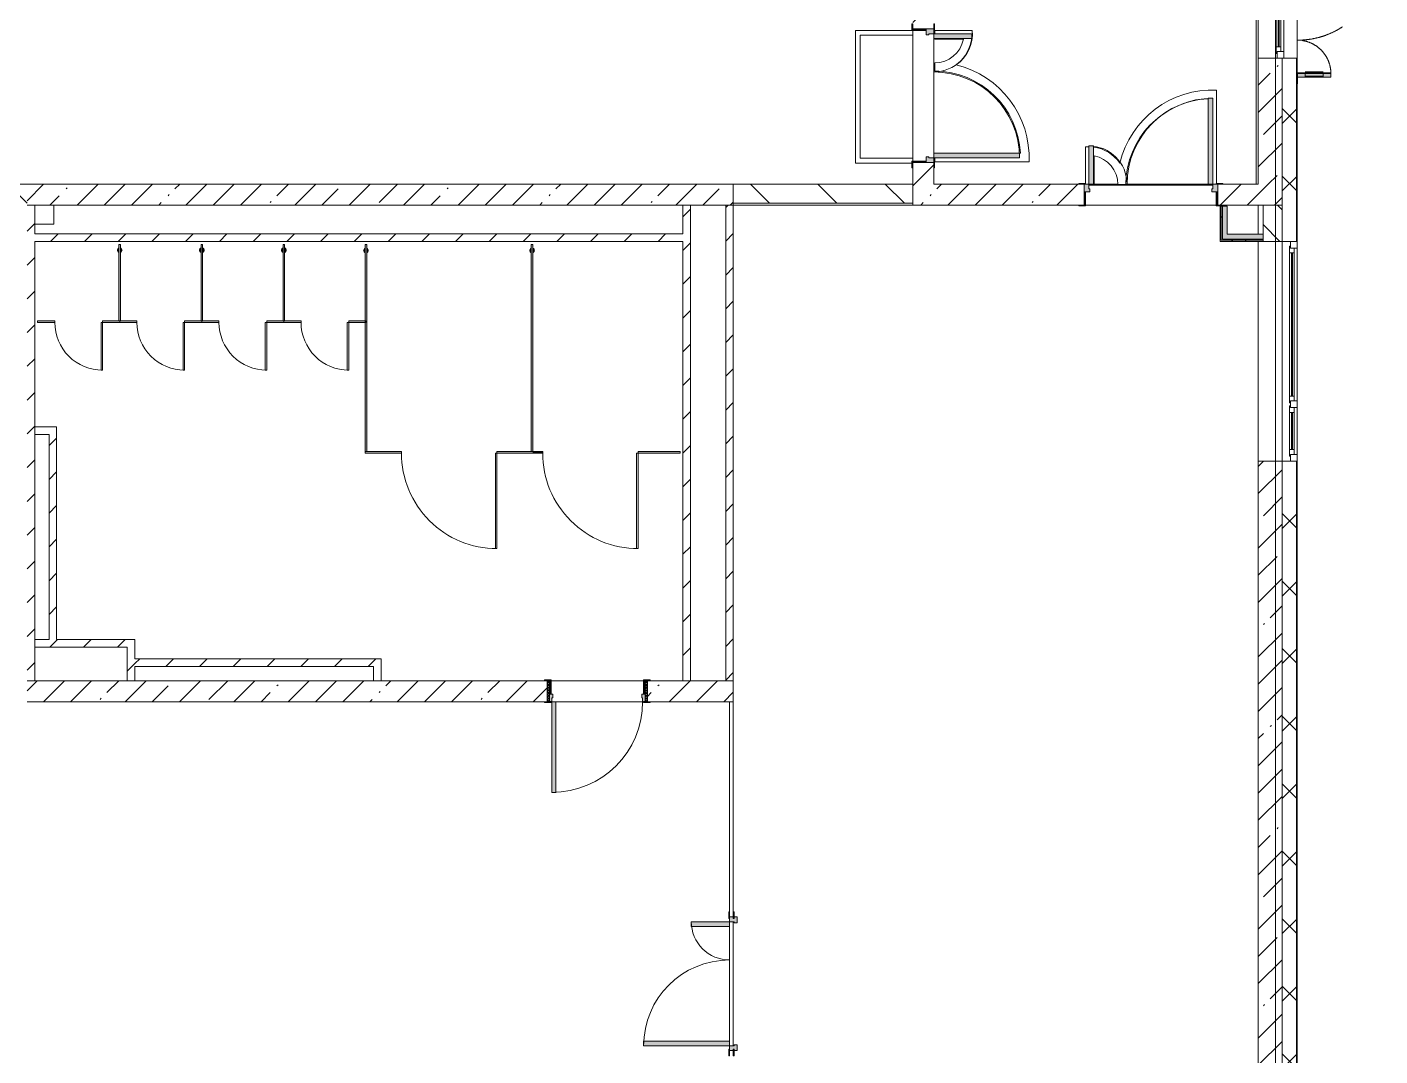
# Model space of a CAD drawing. Header units: millimetres. Extents: x 35157 to 232994, y -8553 to 29000.
# Drawn here: x 217914 to 232089, y 1470 to 12246 of the extents above; entities that cross this region are included whole.
import ezdxf

# ---------------------------------------------------------------- set-up
doc = ezdxf.new("R2010")
doc.units = ezdxf.units.MM
doc.linetypes.add('200_ШТРИХ__ш1_п0_6_', pattern=[800, 500, -300])
doc.linetypes.add('Осевая', pattern=[3175, 635, -476.25, 1587.5, -476.25])
for name, color, linetype, lineweight in [('A-DETL-MBND-1', 7, '200_ШТРИХ__ш1_п0_6_', 9), ('A-DOOR-7', 7, 'Continuous', 5), ('A-GENM', 7, 'Continuous', 5), ('A-GLAZ-2', 7, 'Continuous', 5), ('A-WALL', 7, 'Continuous', 9), ('A-WALL-9', 7, 'Continuous', 5), ('I-WALL-23', 7, 'Continuous', 5), ('Оси', 7, 'Continuous', 9), ('Оси-2', 7, 'Осевая', 9)]:
    doc.layers.add(name, color=color, linetype=linetype, lineweight=lineweight)
for name, color, linetype, lineweight, true_color in [('A-DOOR-3', 7, 'Continuous', 5, 0xaaaaaa), ('A-DOOR-4', 7, 'Continuous', 5, 0xe2e2e2), ('A-DOOR-FRAM-2', 7, 'Continuous', 5, 0xe2e2e2), ('A-DOOR-FRAM-3', 7, 'Continuous', 5, 0xaaaaaa), ('A-FLOR-1', 7, 'Continuous', 5, 0xaaaaaa), ('A-GENM-2', 7, 'Continuous', 5, 0xe2ddcd), ('I-WALL-22', 7, 'Continuous', 9, 0xe7e7e7)]:
    doc.layers.add(name, color=color, linetype=linetype, lineweight=lineweight, true_color=true_color)
pattern_1 = [(45, (105984, 0), (-176.7767, 176.7767), [])]
pattern_2 = [(45, (105984, 0), (-285.1231, 285.1231), []), (45, (106269.13, 0), (-285.1231, 285.1231), [504.031, -100.806, 16.764, -84.042])]
pattern_3 = [(45, (105984, 0), (-530.33, 530.33), []), (135, (105984, 0), (-530.33, -530.33), [])]

# ---------------------------------------------------------------- blocks, each defined once
blk = doc.blocks.new('110_Дверь_СКБ_2Ст - Д-5_п_ Из игровой в коридор-32679362-2_4_2_птичка')
at = {"layer": 'A-DOOR-4'}
for points in [[(612.5, 110), (662.5, 110), (662.5, 1010), (612.5, 1010), (612.5, 152.6)], [(-587.5, 110), (-587.5, 510), (-637.5, 510), (-637.5, 110)], [(712.5, -110), (712.5, 30), (697.5, 30), (697.5, -110)]]:
    blk.add_hatch(color=256, dxfattribs=at).paths.add_polyline_path(points)
h = blk.add_hatch(color=256, dxfattribs=at)
h.paths.add_polyline_path([(652.5, 30), (712.5, 30), (712.5, 110), (662.5, 110), (662.5, 60), (652.5, 60)])
h.paths.add_polyline_path([(-687.5, 30), (-627.5, 30), (-627.5, 60), (-637.5, 60), (-637.5, 110), (-687.5, 110)])
at = {"layer": 'A-DOOR-FRAM-2'}
for points in [[(-672.5, 110), (-672.5, 118), (-742.5, 118), (-742.5, 110)], [(-672.5, -110), (-672.5, 30), (-687.5, 30), (-687.5, -110)], [(767.5, 110), (767.5, 118), (697.5, 118), (697.5, 110)], [(-672.5, -118), (-672.5, -110), (-742.5, -110), (-742.5, -118)], [(767.5, -118), (767.5, -110), (697.5, -110), (697.5, -118)]]:
    blk.add_hatch(color=256, dxfattribs=at).paths.add_polyline_path(points)
at = {"layer": 'A-DOOR-3'}
for p, q in [((662.5, 1010), (612.5, 1010)), ((612.5, 1010), (612.5, 110)), ((662.5, 110), (662.5, 1010)), ((-637.5, 510), (-637.5, 110)), ((-587.5, 510), (-637.5, 510)), ((-587.5, 110), (-587.5, 510)), ((-637.5, 110), (-587.5, 110)), ((612.5, 110), (662.5, 110))]:
    blk.add_line(p, q, dxfattribs=at)
for centre, radius, start, end in [((662.5, 110), 900, 90, 180), ((-637.5, 110), 400, 360, 90)]:
    blk.add_arc(centre, radius, start, end, dxfattribs=at)
at = {"layer": 'A-DOOR-FRAM-3'}
for p, q in [((-672.5, 118), (-742.5, 118)), ((-742.5, 118), (-742.5, 110)), ((-742.5, 110), (-672.5, 110)), ((-637.5, 110), (-687.5, 110)), ((-687.5, 110), (-687.5, 30)), ((-687.5, 30), (-627.5, 30)), ((-672.5, 30), (-687.5, 30)), ((-687.5, 30), (-687.5, -110)), ((-672.5, 110), (-672.5, 118)), ((-672.5, -110), (-672.5, 30)), ((-637.5, 60), (-637.5, 110)), ((-627.5, 60), (-637.5, 60)), ((-627.5, 30), (-627.5, 60)), ((662.5, 60), (652.5, 60)), ((652.5, 60), (652.5, 30)), ((652.5, 30), (712.5, 30)), ((662.5, 110), (662.5, 60)), ((712.5, 110), (662.5, 110)), ((767.5, 118), (697.5, 118)), ((697.5, 118), (697.5, 110)), ((697.5, 110), (767.5, 110)), ((712.5, 30), (697.5, 30)), ((697.5, 30), (697.5, -110)), ((712.5, 30), (712.5, 110)), ((712.5, -110), (712.5, 30)), ((767.5, 110), (767.5, 118)), ((-672.5, -110), (-742.5, -110)), ((-742.5, -110), (-742.5, -118)), ((-742.5, -118), (-672.5, -118)), ((-687.5, -110), (-672.5, -110)), ((-672.5, -118), (-672.5, -110)), ((697.5, -110), (712.5, -110)), ((767.5, -110), (697.5, -110)), ((697.5, -110), (697.5, -118)), ((697.5, -118), (767.5, -118)), ((767.5, -118), (767.5, -110))]:
    blk.add_line(p, q, dxfattribs=at)
blk = doc.blocks.new('110_Дверь_СКБ_2Ст - Д-1_л_Лестничная клетка EIS60 2-32142534-2_4_2_птичка')
at = {"layer": 'A-DOOR-4'}
for points in [[(662, 110), (662, 1010), (612, 1010), (612, 110)], [(-588, 510), (-638, 510), (-638, 110), (-588, 110), (-588, 433)], [(712, 30), (697, 30), (697, -110), (712, -110), (712, -31)]]:
    blk.add_hatch(color=256, dxfattribs=at).paths.add_polyline_path(points)
h = blk.add_hatch(color=256, dxfattribs=at)
h.paths.add_polyline_path([(712, 110), (662, 110), (662, 60), (652, 60), (652, 30), (712, 30)])
h.paths.add_polyline_path([(-628, 30), (-628, 60), (-638, 60), (-638, 110), (-688, 110), (-688, 30)])
at = {"layer": 'A-DOOR-FRAM-2'}
for points in [[(-673, 110), (-673, 118), (-743, 118), (-743, 110)], [(-673, 30), (-688, 30), (-688, -110), (-673, -110), (-673, -31)], [(767, 110), (767, 118), (697, 118), (697, 110)], [(-673, -110), (-743, -110), (-743, -118), (-673, -118)], [(767, -118), (767, -110), (697, -110), (697, -118)]]:
    blk.add_hatch(color=256, dxfattribs=at).paths.add_polyline_path(points)
at = {"layer": 'A-DOOR-3'}
for p, q in [((662, 1010), (612, 1010)), ((612, 1010), (612, 110)), ((662, 110), (662, 1010)), ((-638, 510), (-638, 110)), ((-588, 510), (-638, 510)), ((-588, 110), (-588, 510)), ((-638, 110), (-588, 110)), ((612, 110), (662, 110))]:
    blk.add_line(p, q, dxfattribs=at)
for centre, radius, start, end in [((662, 110), 900, 90, 180), ((-638, 110), 400, 360, 90)]:
    blk.add_arc(centre, radius, start, end, dxfattribs=at)
at = {"layer": 'A-DOOR-FRAM-3'}
for p, q in [((-673, 118), (-743, 118)), ((-743, 118), (-743, 110)), ((-743, 110), (-673, 110)), ((-638, 110), (-688, 110)), ((-688, 110), (-688, 30)), ((-688, 30), (-628, 30)), ((-673, 30), (-688, 30)), ((-688, 30), (-688, -110)), ((-673, 110), (-673, 118)), ((-673, -110), (-673, 30)), ((-638, 60), (-638, 110)), ((-628, 60), (-638, 60)), ((-628, 30), (-628, 60)), ((662, 60), (652, 60)), ((652, 60), (652, 30)), ((652, 30), (712, 30)), ((662, 110), (662, 60)), ((712, 110), (662, 110)), ((767, 118), (697, 118)), ((697, 118), (697, 110)), ((697, 110), (767, 110)), ((712, 30), (697, 30)), ((697, 30), (697, -110)), ((712, 30), (712, 110)), ((712, -110), (712, 30)), ((767, 110), (767, 118)), ((-673, -110), (-743, -110)), ((-743, -110), (-743, -118)), ((-743, -118), (-673, -118)), ((-688, -110), (-673, -110)), ((-673, -118), (-673, -110)), ((697, -110), (712, -110)), ((767, -110), (697, -110)), ((697, -110), (697, -118)), ((697, -118), (767, -118)), ((767, -118), (767, -110))]:
    blk.add_line(p, q, dxfattribs=at)
blk = doc.blocks.new('110_Дверь_СКБ_1Ст_Внутренняя1 - Д-7а_л__950x2100h_Туалет-V135-2_4_2_птичка')
at = {"layer": 'A-DOOR-3'}
h = blk.add_hatch(dxfattribs=at)
h.set_pattern_fill('FP_129', color=256, style=0, pattern_type=2)
h.set_pattern_definition([(135, (1776.41, 174.685), (-14.14214, -14.14214), []), (225, (1776.41, 174.685), (14.14214, -14.14214), [])])
h.paths.add_polyline_path([(537.5, 110), (512.5, 110), (512.5, -110), (537.5, -110)])
at = {"layer": 'A-DOOR-4'}
h = blk.add_hatch(color=256, dxfattribs=at)
h.paths.add_polyline_path([(487.5, 110), (487.5, 70), (477.5, 70), (477.5, 30), (512.5, 30), (512.5, 110)])
h.paths.add_polyline_path([(-462.5, 110), (-487.5, 110), (-487.5, 30), (-452.5, 30), (-452.5, 70), (-462.5, 70)])
at = {"layer": 'A-DOOR-FRAM-2'}
for points in [[(447.5, 1060), (447.5, 110), (487.5, 110), (487.5, 1060)], [(-542.5, 118), (-542.5, 110), (-472.5, 110), (-472.5, 118)], [(-472.5, 30), (-487.5, 30), (-487.5, -110), (-472.5, -110)], [(567.5, 118), (497.5, 118), (497.5, 110), (567.5, 110)], [(512.5, 30), (497.5, 30), (497.5, -110), (512.5, -110)], [(-542.5, -110), (-542.5, -118), (-472.5, -118), (-472.5, -110)], [(567.5, -110), (497.5, -110), (497.5, -118), (567.5, -118)]]:
    blk.add_hatch(color=256, dxfattribs=at).paths.add_polyline_path(points)
at = {"layer": 'A-DOOR-FRAM-3'}
h = blk.add_hatch(dxfattribs=at)
h.set_pattern_fill('FP_130', color=256, style=0, pattern_type=2)
h.set_pattern_definition([(45, (-346.384, 174.685), (-14.1421, 14.1421), []), (135, (-346.384, 174.685), (-14.1421, -14.1421), [])])
h.paths.add_polyline_path([(-487.5, 110), (-512.5, 110), (-512.5, -110), (-487.5, -110)])
at = {"layer": 'A-DOOR-3'}
for p, q in [((487.5, 1060), (447.5, 1060)), ((447.5, 1060), (447.5, 110)), ((487.5, 110), (487.5, 1060)), ((447.5, 110), (487.5, 110))]:
    blk.add_line(p, q, dxfattribs=at)
blk.add_arc((487.5, 110), 950, 90, 180, dxfattribs=at)
at = {"layer": 'A-DOOR-FRAM-3'}
for p, q in [((-472.5, 118), (-542.5, 118)), ((-542.5, 118), (-542.5, 110)), ((-542.5, 110), (-472.5, 110)), ((-487.5, 110), (-512.5, 110)), ((-512.5, 110), (-512.5, -110)), ((-462.5, 110), (-487.5, 110)), ((-487.5, 110), (-487.5, 30)), ((-487.5, -110), (-487.5, 110)), ((-472.5, 110), (-487.5, 110)), ((-487.5, 110), (-487.5, 109)), ((-487.5, 109), (-472.5, 109)), ((-487.5, 30), (-452.5, 30)), ((-472.5, 30), (-487.5, 30)), ((-487.5, 30), (-487.5, -110)), ((-472.5, 110), (-472.5, 118)), ((-472.5, 109), (-472.5, 110)), ((-472.5, -110), (-472.5, 30)), ((-462.5, 70), (-462.5, 110)), ((-452.5, 70), (-462.5, 70)), ((-452.5, 30), (-452.5, 70)), ((487.5, 70), (477.5, 70)), ((477.5, 70), (477.5, 30)), ((477.5, 30), (512.5, 30)), ((487.5, 110), (487.5, 70)), ((512.5, 110), (487.5, 110)), ((567.5, 118), (497.5, 118)), ((497.5, 118), (497.5, 110)), ((512.5, 110), (497.5, 110)), ((497.5, 110), (497.5, 109)), ((497.5, 110), (567.5, 110)), ((497.5, 109), (512.5, 109)), ((512.5, 30), (497.5, 30)), ((497.5, 30), (497.5, -110)), ((512.5, 30), (512.5, 110)), ((537.5, 110), (512.5, 110)), ((512.5, 110), (512.5, -110)), ((512.5, 109), (512.5, 110)), ((512.5, -110), (512.5, 30)), ((537.5, -110), (537.5, 110)), ((567.5, 110), (567.5, 118)), ((-472.5, -110), (-542.5, -110)), ((-542.5, -110), (-542.5, -118)), ((-542.5, -118), (-472.5, -118)), ((-512.5, -110), (-487.5, -110)), ((-487.5, -110), (-472.5, -110)), ((-472.5, -118), (-472.5, -110)), ((497.5, -110), (512.5, -110)), ((567.5, -110), (497.5, -110)), ((497.5, -110), (497.5, -118)), ((497.5, -118), (567.5, -118)), ((512.5, -110), (537.5, -110)), ((567.5, -118), (567.5, -110))]:
    blk.add_line(p, q, dxfattribs=at)
blk = doc.blocks.new('120_Окно_СКБ_1Ст - 120_Окно_СКБ_1Ст 1200х2500_h_ с форточкой2-24160662-2_4_2_птичка')
at = {"layer": 'A-GLAZ-2'}
for p, q in [((-600, -127), (-600, -57)), ((-600, -57), (-530, -57)), ((600, -57), (-600, -57)), ((-530, -127), (-600, -127)), ((-600, -127), (-550, -127)), ((-530, -127), (-550, -127)), ((-550, -127), (-550, -137)), ((-550, -137), (550, -137)), ((550, -137), (-550, -137)), ((-530, -57), (-530, -127)), ((530, -87), (-530, -87)), ((-530, -87), (-530, -127)), ((-480, -137), (-480, -87)), ((-480, -107), (480, -107)), ((480, -117), (-480, -117)), ((480, -137), (480, -87)), ((530, -127), (530, -57)), ((530, -57), (600, -57)), ((530, -127), (530, -87)), ((600, -127), (530, -127)), ((550, -127), (530, -127)), ((550, -127), (600, -127)), ((550, -137), (550, -127)), ((600, -57), (600, -127))]:
    blk.add_line(p, q, dxfattribs=at)
blk = doc.blocks.new('120_Окно_СКБ_2Ст_Фрамуга сверху - 120_Окно_СКБ_2Ст_2300х2500_h_ ДОО-22877051-2_4_2_птичка')
at = {"layer": 'A-GLAZ-2'}
for p, q in [((-1150, 13), (-1150, 83)), ((-1150, 83), (-1080, 83)), ((1150, 83), (-1150, 83)), ((-1080, 13), (-1150, 13)), ((-1150, 13), (-1100, 13)), ((-1080, 13), (-1100, 13)), ((-1100, 13), (-1100, 3)), ((-1100, 3), (540, 3)), ((540, 3), (-1100, 3)), ((-1080, 83), (-1080, 13)), ((-1080, 83), (1080, 83)), ((520, 53), (-1080, 53)), ((-1080, 53), (-1080, 13)), ((-1030, 3), (-1030, 53)), ((-1030, 33), (470, 33)), ((470, 23), (-1030, 23)), ((470, 3), (470, 53)), ((520, 13), (520, 83)), ((520, 83), (590, 83)), ((520, 13), (520, 53)), ((590, 13), (520, 13)), ((540, 13), (520, 13)), ((540, 13), (570, 13)), ((540, 13), (570, 13)), ((540, 3), (540, 13)), ((590, 13), (570, 13)), ((570, 13), (570, 3)), ((570, 3), (1100, 3)), ((1100, 3), (570, 3)), ((590, 83), (590, 13)), ((1080, 53), (590, 53)), ((590, 53), (590, 13)), ((640, 3), (640, 53)), ((640, 33), (1030, 33)), ((1030, 23), (640, 23)), ((1030, 3), (1030, 53)), ((1080, 13), (1080, 83)), ((1080, 83), (1150, 83)), ((1080, 13), (1080, 53)), ((1150, 13), (1080, 13)), ((1100, 13), (1080, 13)), ((1100, 13), (1150, 13)), ((1100, 3), (1100, 13)), ((1150, 83), (1150, 13))]:
    blk.add_line(p, q, dxfattribs=at)
blk = doc.blocks.new('Дверь_Витражная_СКБ_2Ст - ВН-6-31912847-2_4_2_птичка')
at = {"layer": 'A-DETL-MBND-1'}
for points in [[(-643, -370), (-598, -370), (-598, -20), (-643, -20)], [(562, -884), (607, -884), (607, -20), (562, -20)]]:
    blk.add_hatch(color=256, dxfattribs=at).paths.add_polyline_path(points)
for p, q in [((-607, -20), (-715, -20)), ((-715, -20), (-607, -20)), ((-598, -20), (-643, -20)), ((-643, -370), (-643, -20)), ((-598, -20), (-643, -20)), ((-643, -20), (-643, -370)), ((-643, -100), (-598, -100)), ((-633, -290), (-633, -100)), ((-607, -370), (-607, -20)), ((-598, -370), (-598, -20)), ((-598, -370), (-598, -20)), ((-589, -290), (-589, -100)), ((553, -804), (553, -100)), ((562, -20), (607, -20)), ((562, -884), (562, -20)), ((562, -20), (562, -884)), ((607, -20), (562, -20)), ((607, -100), (562, -100)), ((597, -804), (597, -100)), ((607, -884), (607, -20)), ((607, -884), (607, -20)), ((607, -20), (715, -20)), ((607, -20), (715, -20)), ((607, -884), (607, -20)), ((-643, -290), (-598, -290)), ((-643, -370), (-598, -370)), ((-643, -370), (-598, -370)), ((607, -804), (562, -804)), ((607, -884), (562, -884)), ((562, -884), (607, -884))]:
    blk.add_line(p, q, dxfattribs=at)
for centre, radius, start, end in [((-607, -20), 350, 270, 0), ((607, -20), 864, 180, 270)]:
    blk.add_arc(centre, radius, start, end, dxfattribs=at)
blk = doc.blocks.new('131_Сантехническая перегородка_Дверь 5 - СД-1-V221-2_4_2_птичка')
at = {"layer": 'A-GENM-2'}
for points in [[(70, 8), (70, -8), (250, -8), (250, 8)], [(750, 8), (750, -8), (930, -8), (930, 8)]]:
    blk.add_hatch(color=256, dxfattribs=at).paths.add_polyline_path(points)
at = {"layer": 'A-DOOR-7'}
for p, q in [((266, 508), (250, 508)), ((250, 8), (250, 508)), ((266, 8), (266, 508)), ((266, 8), (250, 8))]:
    blk.add_line(p, q, dxfattribs=at)
blk.add_arc((250, 8), 500, 360, 90, dxfattribs=at)
at = {"layer": 'A-GENM'}
for p, q in [((250, 8), (70, 8)), ((70, 8), (70, -8)), ((250, -8), (250, 8)), ((930, 8), (750, 8)), ((750, 8), (750, -8)), ((930, -8), (930, 8)), ((70, -8), (250, -8)), ((750, -8), (930, -8))]:
    blk.add_line(p, q, dxfattribs=at)
blk = doc.blocks.new('131_Сантехническая перегородка 6 - СП-1-V219-2_4_2_птичка')
at = {"layer": 'A-GENM-2'}
blk.add_hatch(color=256, dxfattribs=at).paths.add_polyline_path([(800, 8), (0, 8), (0, -8), (800, -8)])
at = {"layer": 'A-GENM'}
for p, q in [((800, 8), (0, 8)), ((0, 8), (0, -8)), ((800, -8), (800, 8)), ((0, -8), (800, -8))]:
    blk.add_line(p, q, dxfattribs=at)
at = {"layer": 'A-GENM', "flags": 128}
for points in [[(71, 8), (71, 9), (71, 9), (70, 9), (70, 10), (70, 10), (69, 11), (69, 11), (68, 12), (68, 12), (67, 12), (67, 13), (66, 13), (66, 13), (65, 14), (65, 14), (64, 14), (64, 14), (63, 14), (62, 15), (62, 15), (61, 15), (61, 15), (60, 15), (59, 15), (59, 15), (58, 15), (58, 15), (57, 15), (56, 15), (56, 15), (55, 15), (55, 15), (54, 14), (54, 14), (53, 14), (52, 14), (52, 13), (51, 13), (51, 13), (50, 13), (50, 12), (49, 12), (49, 11), (48, 11), (48, 11), (48, 10), (47, 10), (47, 9), (46, 9), (46, 8), (46, 8)], [(46, -8), (46, -9), (47, -9), (47, -9), (47, -10), (48, -10), (48, -11), (49, -11), (49, -12), (50, -12), (50, -12), (51, -13), (51, -13), (52, -13), (52, -14), (53, -14), (53, -14), (54, -14), (54, -14), (55, -15), (56, -15), (56, -15), (57, -15), (57, -15), (58, -15), (59, -15), (59, -15), (60, -15), (60, -15), (61, -15), (62, -15), (62, -15), (63, -15), (63, -14), (64, -14), (64, -14), (65, -14), (66, -13), (66, -13), (67, -13), (67, -13), (68, -12), (68, -12), (69, -11), (69, -11), (69, -11), (70, -10), (70, -10), (71, -9), (71, -9), (71, -8), (71, -8)]]:
    blk.add_lwpolyline(points, dxfattribs=at)
at = {"layer": 'A-GENM'}
for radius, start, end in [(24.6, 19.9113, 160.0887), (17.6, 45, 135), (17.6, 45, 135), (15.1, 45, 135), (24.6, 199.9113, 340.0887), (17.6, 225, 315), (17.6, 225, 315), (15.1, 225, 315)]:
    blk.add_arc((59, 0), radius, start, end, dxfattribs=at)
blk = doc.blocks.new('131_Сантехническая перегородка 7 - СП-1-V218-2_4_2_птичка')
at = {"layer": 'A-GENM-2'}
blk.add_hatch(color=256, dxfattribs=at).paths.add_polyline_path([(2166, 8), (-4, 8), (-4, -8), (2166, -8)])
at = {"layer": 'A-GENM'}
for p, q in [((2166, 8), (-4, 8)), ((-4, 8), (-4, -8)), ((2166, -8), (2166, 8)), ((-4, -8), (2166, -8))]:
    blk.add_line(p, q, dxfattribs=at)
at = {"layer": 'A-GENM', "flags": 128}
for points in [[(71, 8), (71, 9), (71, 9), (70, 9), (70, 10), (70, 10), (69, 11), (69, 11), (68, 12), (68, 12), (67, 12), (67, 13), (66, 13), (66, 13), (65, 14), (65, 14), (64, 14), (64, 14), (63, 14), (62, 15), (62, 15), (61, 15), (61, 15), (60, 15), (59, 15), (59, 15), (58, 15), (58, 15), (57, 15), (56, 15), (56, 15), (55, 15), (55, 15), (54, 14), (54, 14), (53, 14), (52, 14), (52, 13), (51, 13), (51, 13), (50, 13), (50, 12), (49, 12), (49, 11), (48, 11), (48, 11), (48, 10), (47, 10), (47, 9), (46, 9), (46, 8), (46, 8)], [(46, -8), (46, -9), (47, -9), (47, -9), (47, -10), (48, -10), (48, -11), (49, -11), (49, -12), (50, -12), (50, -12), (51, -13), (51, -13), (52, -13), (52, -14), (53, -14), (53, -14), (54, -14), (54, -14), (55, -15), (56, -15), (56, -15), (57, -15), (57, -15), (58, -15), (59, -15), (59, -15), (60, -15), (60, -15), (61, -15), (62, -15), (62, -15), (63, -15), (63, -14), (64, -14), (64, -14), (65, -14), (66, -13), (66, -13), (67, -13), (67, -13), (68, -12), (68, -12), (69, -11), (69, -11), (69, -11), (70, -10), (70, -10), (71, -9), (71, -9), (71, -8), (71, -8)]]:
    blk.add_lwpolyline(points, dxfattribs=at)
at = {"layer": 'A-GENM'}
for radius, start, end in [(24.6, 19.9113, 160.0887), (17.6, 45, 135), (17.6, 45, 135), (15.1, 45, 135), (24.6, 199.9113, 340.0887), (17.6, 225, 315), (17.6, 225, 315), (15.1, 225, 315)]:
    blk.add_arc((59, 0), radius, start, end, dxfattribs=at)
blk = doc.blocks.new('131_Сантехническая перегородка_Дверь МГН - СД-1-V220-2_4_2_птичка')
at = {"layer": 'A-GENM-2'}
for points in [[(-370, 8), (-370, -8), (10, -8), (10, 8)], [(1010, 8), (1010, -8), (1390, -8), (1390, 8)]]:
    blk.add_hatch(color=256, dxfattribs=at).paths.add_polyline_path(points)
at = {"layer": 'A-DOOR-7'}
for p, q in [((10, 1008), (26, 1008)), ((10, 8), (10, 1008)), ((26, 8), (26, 1008)), ((10, 8), (26, 8))]:
    blk.add_line(p, q, dxfattribs=at)
blk.add_arc((10, 8), 1000, 360, 90, dxfattribs=at)
at = {"layer": 'A-GENM'}
for p, q in [((10, 8), (-370, 8)), ((-370, 8), (-370, -8)), ((10, -8), (10, 8)), ((1390, 8), (1010, 8)), ((1010, 8), (1010, -8)), ((1390, -8), (1390, 8)), ((-370, -8), (10, -8)), ((1010, -8), (1390, -8))]:
    blk.add_line(p, q, dxfattribs=at)
blk = doc.blocks.new('131_Сантехническая перегородка_Дверь МГН 2 - СД-1-V222-2_4_2_птичка')
at = {"layer": 'A-GENM-2'}
for points in [[(10, 8), (-430, 8), (-430, -8), (10, -8)], [(1010, 8), (1010, -8), (1110, -8), (1110, 8)]]:
    blk.add_hatch(color=256, dxfattribs=at).paths.add_polyline_path(points)
at = {"layer": 'A-DOOR-7'}
for p, q in [((10, 1008), (26, 1008)), ((10, 8), (10, 1008)), ((26, 8), (26, 1008)), ((10, 8), (26, 8))]:
    blk.add_line(p, q, dxfattribs=at)
blk.add_arc((10, 8), 1000, 360, 90, dxfattribs=at)
at = {"layer": 'A-GENM'}
for p, q in [((10, 8), (-430, 8)), ((-430, 8), (-430, -8)), ((10, -8), (10, 8)), ((1110, 8), (1010, 8)), ((1010, 8), (1010, -8)), ((1110, -8), (1110, 8)), ((-430, -8), (10, -8)), ((1010, -8), (1110, -8))]:
    blk.add_line(p, q, dxfattribs=at)
blk = doc.blocks.new('110_Дверь_СКБ_2Ст - Д-5_п__в составе перегородки _не входит в спец__-32680317-2_4_2_птичка')
at = {"layer": 'A-DOOR-4'}
h = blk.add_hatch(color=256, dxfattribs=at)
h.paths.add_polyline_path([(712, -20), (712, 60), (652, 60), (652, 30), (662, 30), (662, -20)])
h.paths.add_polyline_path([(-628, 60), (-688, 60), (-688, -20), (-638, -20), (-638, 30), (-628, 30)])
for points in [[(-588, -420), (-588, -20), (-638, -20), (-638, -420)], [(662, -20), (612, -20), (612, -920), (662, -920)]]:
    blk.add_hatch(color=256, dxfattribs=at).paths.add_polyline_path(points)
at = {"layer": 'A-DOOR-FRAM-2'}
for points in [[(-673, 28), (-743, 28), (-743, 20), (-673, 20)], [(767, 28), (697, 28), (697, 20), (767, 20)], [(-673, -20), (-743, -20), (-743, -28), (-673, -28)], [(767, -20), (697, -20), (697, -28), (767, -28)]]:
    blk.add_hatch(color=256, dxfattribs=at).paths.add_polyline_path(points)
at = {"layer": 'A-DOOR-3'}
for p, q in [((-638, -20), (-588, -20)), ((-638, -420), (-638, -20)), ((-588, -20), (-588, -420)), ((612, -20), (662, -20)), ((612, -920), (612, -20)), ((662, -20), (662, -920)), ((-588, -420), (-638, -420)), ((662, -920), (612, -920))]:
    blk.add_line(p, q, dxfattribs=at)
for centre, radius, start, end in [((-638, -20), 400, 270, 0), ((662, -20), 900, 180, 270)]:
    blk.add_arc(centre, radius, start, end, dxfattribs=at)
at = {"layer": 'A-DOOR-FRAM-3'}
for p, q in [((-743, 28), (-673, 28)), ((-743, 20), (-743, 28)), ((-673, 20), (-743, 20)), ((-688, 60), (-628, 60)), ((-688, -20), (-688, 60)), ((-688, 20), (-673, 20)), ((-688, 19), (-688, 20)), ((-673, 19), (-688, 19)), ((-673, 28), (-673, 20)), ((-673, 20), (-673, 19)), ((-638, 30), (-638, -20)), ((-628, 30), (-638, 30)), ((-628, 60), (-628, 30)), ((652, 60), (712, 60)), ((652, 30), (652, 60)), ((662, 30), (652, 30)), ((662, -20), (662, 30)), ((697, 20), (697, 28)), ((697, 28), (767, 28)), ((697, 19), (697, 20)), ((697, 20), (712, 20)), ((767, 20), (697, 20)), ((712, 19), (697, 19)), ((712, 60), (712, -20)), ((712, 20), (712, 19)), ((767, 28), (767, 20)), ((-743, -20), (-673, -20)), ((-743, -28), (-743, -20)), ((-673, -28), (-743, -28)), ((-638, -20), (-688, -20)), ((-673, -20), (-673, -28)), ((712, -20), (662, -20)), ((697, -28), (697, -20)), ((697, -20), (767, -20)), ((767, -28), (697, -28)), ((767, -20), (767, -28))]:
    blk.add_line(p, q, dxfattribs=at)

msp = doc.modelspace()

# ---------------------------------------------------------------- hatches: boundary and pattern name
at = {"layer": 'A-WALL-9'}
h = msp.add_hatch(dxfattribs=at)
h.set_pattern_fill('FP_89', color=256, style=0, pattern_type=2)
h.set_pattern_definition([(45, (105984, 0), (-353.5534, 353.5534), []), (135, (105984, 0), (-353.5534, -353.5534), [])])
h.paths.add_polyline_path([(231064, -250), (231214, -250), (231214, 7700), (231064, 7700), (231064, -100)])
h.paths.add_polyline_path([(231214, 10000), (231214, 11920), (231064, 11920), (231064, 10000)])
h.paths.add_polyline_path([(231214, 13120), (231214, 21400), (231064, 21400), (231064, 13120)])
h = msp.add_hatch(dxfattribs=at)
h.set_pattern_fill('FP_99', color=256, style=0, pattern_type=2)
h.set_pattern_definition([(135, (105984, 0), (-176.7767, -176.7767), [])])
h.paths.add_polyline_path([(230983.5, 10000), (231064, 10000), (231064, 10380), (230864, 10380), (230864, 10000)])
at = {"layer": 'I-WALL-22'}
for points in [[(230489, 10025), (230489, 10370), (230439, 10370), (230439, 10025)], [(230489, 10025), (230864, 10025), (230864, 10075), (230489, 10075), (230489, 10064.1)]]:
    msp.add_hatch(color=256, dxfattribs=at).paths.add_polyline_path(points)
at = {"layer": 'I-WALL-23'}
h = msp.add_hatch(dxfattribs=at)
h.set_pattern_fill('FP_97', color=256, style=0, pattern_type=2)
h.set_pattern_definition(pattern_2)
h.paths.add_polyline_path([(230983.5, 10600), (231064, 10600), (231064, 11920), (230814, 11920), (230814, 10600)])
h.paths.add_polyline_path([(231064, 13120), (231064, 21400), (230814, 21400), (230814, 13120), (230983.5, 13120)])
h = msp.add_hatch(dxfattribs=at)
h.set_pattern_fill('FP_97', color=256, style=0, pattern_type=2)
h.set_pattern_definition(pattern_2)
h.paths.add_polyline_path([(227273.4, 10600), (227414, 10600), (227414, 10825), (227194, 10825), (227194, 10600)])
h.paths.add_polyline_path([(227273.4, 12225), (227414, 12225), (227414, 13400), (227194, 13400), (227194, 12225)])
h.paths.add_polyline_path([(227207.2, 13900), (227414, 13900), (227414, 18600), (227194, 18600), (227194, 13900)])
h = msp.add_hatch(dxfattribs=at)
h.set_pattern_fill('FP_100', color=256, style=0, pattern_type=2)
h.set_pattern_definition([(135, (105984, 0), (-353.5534, -353.5534), [])])
h.paths.add_polyline_path([(225314, 10400), (227194, 10400), (227194, 10600), (225314, 10600)])
h.paths.add_polyline_path([(213360.6, 10400), (213689, 10400), (213689, 10600), (213334, 10600), (213334, 10400)])
h.paths.add_polyline_path([(217534.5, 10400), (217914, 10400), (217914, 10600), (217164, 10600), (217164, 10400), (217194, 10400)])
h.paths.add_polyline_path([(215089, 10400), (216214, 10400), (216214, 10600), (215089, 10600), (215089, 10520)])
h = msp.add_hatch(dxfattribs=at)
h.set_pattern_fill('FP_97', color=256, style=0, pattern_type=2)
h.set_pattern_definition(pattern_2)
h.paths.add_polyline_path([(225234, 10380), (225314, 10380), (225314, 10600), (217914, 10600), (217914, 10380), (221708.3, 10380)])
h = msp.add_hatch(dxfattribs=at)
h.set_pattern_fill('FP_97', color=256, style=0, pattern_type=2)
h.set_pattern_definition(pattern_2)
h.paths.add_polyline_path([(227194, 10380), (228989, 10380), (228989, 10600), (227194, 10600), (227194, 10400)])
h.paths.add_polyline_path([(231064, 10380), (231064, 10600), (230389, 10600), (230389, 10380), (230983.5, 10380)])
h = msp.add_hatch(dxfattribs=at)
h.set_pattern_fill('FP_101', color=256, style=0, pattern_type=2)
h.set_pattern_definition(pattern_1)
h.paths.add_polyline_path([(217994, 5400), (217994, 10380), (217914, 10380), (217914, 5400)])
h = msp.add_hatch(dxfattribs=at)
h.set_pattern_fill('FP_101', color=256, style=0, pattern_type=2)
h.set_pattern_definition(pattern_1)
h.paths.add_polyline_path([(224784, 5400), (224864, 5400), (224864, 10380), (224784, 10380), (224784, 5436.5)])
h = msp.add_hatch(dxfattribs=at)
h.set_pattern_fill('FP_101', color=256, style=0, pattern_type=2)
h.set_pattern_definition(pattern_1)
h.paths.add_polyline_path([(225314, 5400), (225314, 10380), (225234, 10380), (225234, 5400)])
h = msp.add_hatch(dxfattribs=at)
h.set_pattern_fill('FP_188', color=256, style=0, pattern_type=2)
h.set_pattern_definition(pattern_3)
h.paths.add_polyline_path([(230426.5, 10000), (230426.5, 10370), (230414, 10370), (230414, 10000)])
h = msp.add_hatch(dxfattribs=at)
h.set_pattern_fill('FP_188', color=256, style=0, pattern_type=2)
h.set_pattern_definition(pattern_3)
h.paths.add_polyline_path([(230439, 10012.5), (230439, 10370), (230426.5, 10370), (230426.5, 10012.5)])
h = msp.add_hatch(dxfattribs=at)
h.set_pattern_fill('FP_101', color=256, style=0, pattern_type=2)
h.set_pattern_definition(pattern_1)
h.paths.add_polyline_path([(217994, 10000), (224784, 10000), (224784, 10080), (217994, 10080), (217994, 10064.1)])
h = msp.add_hatch(dxfattribs=at)
h.set_pattern_fill('FP_188', color=256, style=0, pattern_type=2)
h.set_pattern_definition(pattern_3)
h.paths.add_polyline_path([(230426.5, 10000), (230864, 10000), (230864, 10012.5), (230426.5, 10012.5)])
h = msp.add_hatch(dxfattribs=at)
h.set_pattern_fill('FP_188', color=256, style=0, pattern_type=2)
h.set_pattern_definition(pattern_3)
h.paths.add_polyline_path([(230864, 10012.5), (230864, 10025), (230439, 10025), (230439, 10012.5), (230489, 10012.5)])
h = msp.add_hatch(dxfattribs=at)
h.set_pattern_fill('FP_101', color=256, style=0, pattern_type=2)
h.set_pattern_definition(pattern_1)
h.paths.add_polyline_path([(218224, 5830), (218224, 7980), (218144, 7980), (218144, 5830)])
h = msp.add_hatch(dxfattribs=at)
h.set_pattern_fill('FP_97', color=256, style=0, pattern_type=2)
h.set_pattern_definition(pattern_2)
h.paths.add_polyline_path([(230814, -100), (231064, -100), (231064, 7700), (230814, 7700), (230814, 150)])
h = msp.add_hatch(dxfattribs=at)
h.set_pattern_fill('FP_101', color=256, style=0, pattern_type=2)
h.set_pattern_definition(pattern_1)
h.paths.add_polyline_path([(215734, 6620), (216264, 6620), (216264, 6700), (215734, 6700)])
h.paths.add_polyline_path([(217214, 6620), (217914, 6620), (217914, 6700), (217214, 6700)])
h = msp.add_hatch(dxfattribs=at)
h.set_pattern_fill('FP_101', color=256, style=0, pattern_type=2)
h.set_pattern_definition(pattern_1)
h.paths.add_polyline_path([(217998.2, 5750), (218964, 5750), (218964, 5830), (217994, 5830), (217994, 5750)])
h = msp.add_hatch(dxfattribs=at)
h.set_pattern_fill('FP_101', color=256, style=0, pattern_type=2)
h.set_pattern_definition(pattern_1)
h.paths.add_polyline_path([(218964, 5400), (219044, 5400), (219044, 5830), (218964, 5830), (218964, 5750)])
h = msp.add_hatch(dxfattribs=at)
h.set_pattern_fill('FP_101', color=256, style=0, pattern_type=2)
h.set_pattern_definition(pattern_1)
h.paths.add_polyline_path([(221544, 5550), (221544, 5630), (219044, 5630), (219044, 5550)])
h = msp.add_hatch(dxfattribs=at)
h.set_pattern_fill('FP_101', color=256, style=0, pattern_type=2)
h.set_pattern_definition(pattern_1)
h.paths.add_polyline_path([(221624, 5400), (221624, 5630), (221544, 5630), (221544, 5400)])
h = msp.add_hatch(dxfattribs=at)
h.set_pattern_fill('FP_97', color=256, style=0, pattern_type=2)
h.set_pattern_definition(pattern_2)
h.paths.add_polyline_path([(225314, 5180), (225314, 5400), (224414, 5400), (224414, 5180), (225274, 5180)])
h.paths.add_polyline_path([(217914, 5180), (223364, 5180), (223364, 5400), (217914, 5400)])

# ---------------------------------------------------------------- linework, layer by layer
at = {"layer": 'A-FLOR-1'}
for p, q in [((230793, 10600), (230793, 13450)), ((226594, 12211.1), (226594, 10821.8)), ((227186, 12211.1), (226594, 12211.1)), ((227194, 12161.1), (227194, 12210)), ((227817.9, 12208.3), (227424.3, 12208.3)), ((227424.3, 12208.3), (227424.3, 12175)), ((226644, 10871.8), (226644, 12161.1)), ((226644, 12161.1), (227194, 12161.1)), ((227424.3, 12125), (227424.3, 12118.3)), ((227424.3, 12118.3), (227724, 12118.3)), ((227424.3, 11869.8), (227424.3, 11786.7)), ((230287.9, 11495.1), (230287.9, 10597.4)), ((230377.9, 10608), (230377.9, 11585.5)), ((228322.1, 10924.2), (228314, 10924.2)), ((229003.8, 10990.9), (229003.8, 10608)), ((226594, 10821.8), (227186, 10821.8)), ((227194, 10871.8), (226644, 10871.8)), ((227194, 10840), (227194, 10871.8)), ((227424.3, 10875), (227424.3, 10834.2)), ((227424.3, 10834.2), (228412.4, 10834.2)), ((229093.8, 10597.4), (229093.8, 10897.1)), ((229039, 10597.4), (229093.8, 10597.4)), ((229039, 10590), (230339, 10590)), ((229342.3, 10597.4), (229425.4, 10597.4)), ((230287.9, 10597.4), (230339, 10597.4)), ((218194, 10380), (218194, 10180)), ((227194, 10380), (225314, 10380)), ((218194, 10180), (217994, 10180))]:
    msp.add_line(p, q, dxfattribs=at)
for centre, radius, start, end in [((227424.3, 12174.8), 395, 304.42231, 4.87345), ((227424.3, 12174.8), 305, 270, 349.33549), ((227413.3, 10876.8), 910, 2.99005, 89.3074), ((227413.3, 10876.8), 1000, 357.56236, 76.45029), ((230335.3, 10586.4), 1000, 87.56236, 166.45029), ((230335.3, 10586.4), 910, 92.99005, 179.3074), ((229037.3, 10597.4), 395, 89.75521, 94.87345), ((229037.3, 10597.4), 395, 34.42231, 82.4559), ((229037.3, 10597.4), 305, 360, 79.33549)]:
    msp.add_arc(centre, radius, start, end, dxfattribs=at)
at = {"layer": 'A-WALL'}
for p, q in [((231064, 11920), (231064, 10600)), ((231214, 10000), (231214, 11920)), ((231217, 10000), (231217, 11920)), ((225314, 10600), (225314, 10400)), ((227194, 10400), (227194, 10600)), ((217994, 10380), (217914, 10380)), ((225314, 10380), (225234, 10380)), ((230426.5, 10012.5), (230426.5, 10370)), ((230439, 10025), (230439, 10370)), ((231064, 10380), (230864, 10380)), ((231064, 10380), (231064, 10000)), ((230864, 10012.5), (230426.5, 10012.5)), ((230864, 10025), (230439, 10025)), ((231214, -250), (231214, 7700)), ((231217, -253), (231217, 7700)), ((217914, 5400), (217994, 5400)), ((224784, 5400), (224864, 5400)), ((225314, 5400), (225234, 5400)), ((225314, 5180), (225274, 5180))]:
    msp.add_line(p, q, dxfattribs=at)
at = {"layer": 'A-WALL-9'}
for p, q in [((231222, -258), (231222, 21558)), ((231222, 11920), (231064, 11920)), ((231064, 10600), (231064, 10380)), ((230864, 10380), (230864, 10075)), ((230864, 10000), (231222, 10000)), ((231222, 7700), (231064, 7700))]:
    msp.add_line(p, q, dxfattribs=at)
at = {"layer": 'I-WALL-23'}
for p, q in [((230814, 18412.5), (230814, 10600)), ((227194, 10871.8), (227194, 12161.1)), ((227414, 12125), (227414, 10925)), ((231064, 11920), (230814, 11920)), ((227194, 10770), (227194, 10600)), ((227414, 10600), (227414, 10770)), ((227194, 10600), (217194, 10600)), ((228934, 10600), (227414, 10600)), ((229093.8, 10600), (229342.1, 10600)), ((229425.6, 10600), (230287.9, 10600)), ((230814, 10600), (230444, 10600)), ((217994, 10080), (217994, 10380)), ((217994, 10380), (225234, 10380)), ((224784, 10380), (224784, 10080)), ((224864, 5400), (224864, 10380)), ((225234, 10380), (225234, 5400)), ((225314, 10400), (227194, 10400)), ((225314, 5400), (225314, 10400)), ((227194, 10400), (227194, 10380)), ((227194, 10380), (228934, 10380)), ((230374, 10380), (229004, 10380)), ((230414, 10370), (230414, 10000)), ((230489, 10370), (230414, 10370)), ((230444, 10380), (230864, 10380)), ((230489, 10075), (230489, 10370)), ((230814, 10075), (230814, 10380)), ((224784, 10080), (217994, 10080)), ((230864, 10075), (230489, 10075)), ((230864, 10000), (230864, 10075)), ((217994, 5400), (217994, 10000)), ((217994, 10000), (224784, 10000)), ((224784, 10000), (224784, 5400)), ((230414, 10000), (230864, 10000)), ((230814, 10000), (230814, 150)), ((231064, -100), (231064, 10000)), ((218224, 8060), (217994, 8060)), ((217994, 7980), (218144, 7980)), ((218144, 7980), (218144, 5830)), ((218224, 5830), (218224, 8060)), ((231064, 7700), (230814, 7700)), ((218144, 5830), (217994, 5830)), ((219044, 5830), (218224, 5830)), ((219044, 5630), (219044, 5830)), ((217994, 5750), (218964, 5750)), ((218964, 5750), (218964, 5400)), ((221624, 5630), (219044, 5630)), ((219044, 5550), (221544, 5550)), ((219044, 5400), (219044, 5550)), ((221544, 5550), (221544, 5400)), ((221624, 5400), (221624, 5630)), ((223334, 5400), (217994, 5400)), ((223404, 5400), (224374, 5400)), ((224784, 5400), (224444, 5400)), ((225234, 5400), (224864, 5400)), ((225314, 2980), (225314, 5400)), ((217914, 5180), (223334, 5180)), ((224364, 5180), (223454, 5180)), ((224444, 5180), (225274, 5180)), ((225274, 5180), (225274, 2980)), ((225314, 2875), (225314, 1575)), ((225274, 1625), (225274, 2825))]:
    msp.add_line(p, q, dxfattribs=at)
at = {"layer": 'Оси'}
for p, q in [((230994, 10029.8), (230994, 21915.1)), ((230994, -1906.3), (230994, 9979))]:
    msp.add_line(p, q, dxfattribs=at)
at = {"layer": 'Оси-2'}
msp.add_line((230994, 9979), (230994, 10029.8), dxfattribs=at)

# ---------------------------------------------------------------- block references
at = {"layer": 'A-DETL-MBND-1', "rotation": 89.99999999999957}
msp.add_blockref('Дверь_Витражная_СКБ_2Ст - ВН-6-31912847-2_4_2_птичка', (231205, 12365), dxfattribs=at)
at = {"layer": 'A-DOOR-3'}
for name, p, rotation in [('110_Дверь_СКБ_2Ст - Д-1_л_Лестничная клетка EIS60 2-32142534-2_4_2_птичка', (227304, 11537.5), 269.9999999999999), ('110_Дверь_СКБ_1Ст_Внутренняя1 - Д-7а_л__950x2100h_Туалет-V135-2_4_2_птичка', (223901.5, 5290), 180), ('110_Дверь_СКБ_2Ст - Д-5_п__в составе перегородки _не входит в спец__-32680317-2_4_2_птичка', (225294, 2237.5), 270)]:
    msp.add_blockref(name, p, dxfattribs=dict(at, rotation=rotation))
msp.add_blockref('110_Дверь_СКБ_2Ст - Д-5_п_ Из игровой в коридор-32679362-2_4_2_птичка', (229676.5, 10490), dxfattribs=at)
at = {"layer": 'A-GENM'}
for name, p, rotation in [('131_Сантехническая перегородка 6 - СП-1-V219-2_4_2_птичка', (218885, 9968), 270.0000000000007), ('131_Сантехническая перегородка 6 - СП-1-V219-2_4_2_птичка', (219745, 9968), 270.0000000000007), ('131_Сантехническая перегородка 6 - СП-1-V219-2_4_2_птичка', (220605, 9968), 270.0000000000007), ('131_Сантехническая перегородка 7 - СП-1-V218-2_4_2_птичка', (221465, 9964.9), 269.9999999999999), ('131_Сантехническая перегородка 7 - СП-1-V218-2_4_2_птичка', (223205.5, 9964.9), 269.9999999999999), ('131_Сантехническая перегородка_Дверь 5 - СД-1-V221-2_4_2_птичка', (218955, 9160), 180), ('131_Сантехническая перегородка_Дверь 5 - СД-1-V221-2_4_2_птичка', (219815, 9160), 180), ('131_Сантехническая перегородка_Дверь 5 - СД-1-V221-2_4_2_птичка', (220675, 9160), 180), ('131_Сантехническая перегородка_Дверь 5 - СД-1-V221-2_4_2_птичка', (221535, 9160), 180), ('131_Сантехническая перегородка_Дверь МГН - СД-1-V220-2_4_2_птичка', (222847, 7791), 180), ('131_Сантехническая перегородка_Дверь МГН 2 - СД-1-V222-2_4_2_птичка', (224327, 7791), 180)]:
    msp.add_blockref(name, p, dxfattribs=dict(at, rotation=rotation))
at = {"layer": 'A-GLAZ-2', "rotation": 269.9999999999999}
for name, p in [('120_Окно_СКБ_1Ст - 120_Окно_СКБ_1Ст 1200х2500_h_ с форточкой2-24160662-2_4_2_птичка', (231139, 12520)), ('120_Окно_СКБ_2Ст_Фрамуга сверху - 120_Окно_СКБ_2Ст_2300х2500_h_ ДОО-22877051-2_4_2_птичка', (231139, 8850))]:
    msp.add_blockref(name, p, dxfattribs=at)

doc.saveas('drawing.dxf')
